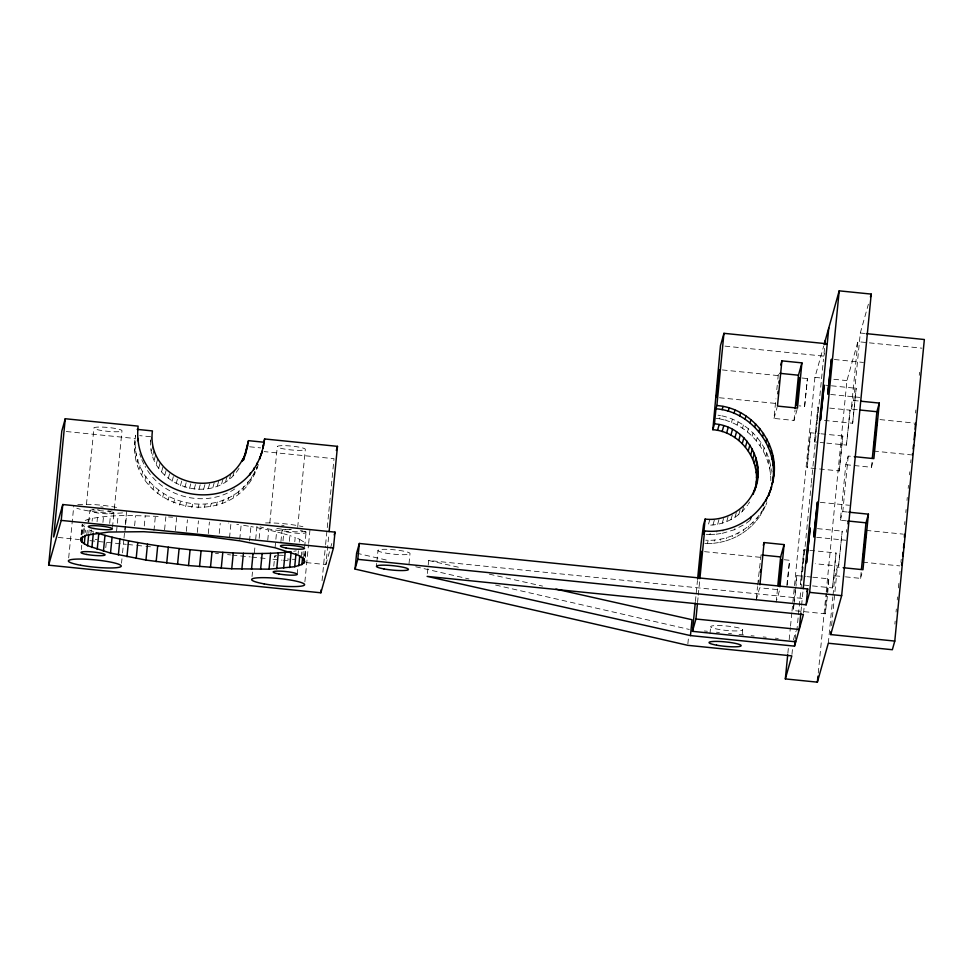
<?xml version="1.0" encoding="UTF-8"?>
<svg xmlns="http://www.w3.org/2000/svg" width="973" height="973" viewBox="0 0 973 973"><rect width="100%" height="100%" fill="white"/><g stroke="black" fill="none" stroke-linecap="round" stroke-linejoin="round"><path stroke-width="0.73" stroke-dasharray="4.87 3.65" d="M784.262 559.743L789.602 560.29L787.242 585.272M827.403 596.242L825.262 613.781L793.117 610.545L796.656 575.615L805.51 576.478M796.778 575.59L796.036 586.257M809.852 550.329L836.05 552.992L832.523 587.923L800.378 584.7L803.917 549.757L808.393 550.183M804.61 406.361L807.42 378.57L804.61 406.361L799.186 405.838M804.026 549.745L800.487 584.676M815.861 468.597L807.128 467.709L808.745 448.006L810.667 432.778L819.509 433.642M810.777 432.754L807.128 467.709M814.389 441.864L818.038 406.896L814.498 441.839L818.755 442.301M825.14 613.793L826.77 594.102M812.783 577.22L828.801 578.838L827.78 592.46M832.402 587.947L836.05 552.992M839.261 470.944L842.8 436.001L839.261 470.944L817.32 468.743M838.544 566.104L842.192 531.136L838.653 566.079L815.24 563.732M846.413 445.111L850.061 410.156L846.522 445.087L826.028 443.043M852.652 423.243L856.191 388.3L852.652 423.243L821.978 420.154M258.332 464.559C235.624 537.157 122.233 510.18 135.575 435.211C127.706 505.279 229.555 532.085 257.03 467.076M238.993 468.366C213.269 509.524 144.405 484.931 150.779 436.755L139.723 435.636M758.794 582.511L758.989 579.932M786.816 585.357L789.602 560.29M846.303 532.231L846.534 529.592M68.682 557.882L73.766 506.082M81.112 534.724L82.097 524.629M81.379 534.822L82.364 524.727L85.831 528.071L85.405 532.401M81.927 534.736L82.912 524.642M81.331 549.55L81.756 545.233M82.863 533.569L83.569 526.357M86.463 504.342L93.955 427.986M83.958 533.435L84.797 524.775M86.743 535.15L87.315 529.373M88.02 522.16L88.3 519.278C111.713 513.951 136.062 515.726 159.864 516.444M88.762 522.148L89.893 510.606M88.859 532.73L89.151 529.847M90.842 534.128L91.267 529.799M92.119 521.139L92.399 518.256M97.057 521.723L97.482 517.393M102.931 522.465L103.491 516.687M105.777 547.665L106.337 541.888M109.681 523.377L110.387 516.164M112.491 527.475L113.914 513.051M114.34 508.684L121.978 430.832A14.084 1.934 5.6 0 0 101.423 427.062A14.084 1.934 5.6 0 0 100.499 430.334A14.084 1.934 5.6 0 0 121.978 430.832M116.529 531.684L118.086 515.812M121.528 563.233L121.966 558.794M122.549 552.883L123.851 539.565M123.997 538.081L125.152 526.235M125.298 524.763L126.612 511.445M124.958 531.513L126.514 515.641M134.602 525.748L135.6 515.654M144.259 525.943L145.245 515.836M153.953 530.638L155.364 516.213M164.595 529.75L165.86 516.76M175.359 530.467L176.636 517.49M186.305 531.355L187.436 519.813M197.312 532.401L198.443 520.859M208.283 533.581L209.414 522.039M219.241 533.459L220.226 523.365M229.531 537.789L230.942 523.365L228.302 523M239.747 539.346L241.158 524.921L236.78 524.252M249.514 540.988L250.925 526.563L241.158 524.921M252.031 576.478L252.469 572.039M254.354 552.798L255.084 545.403M255.668 539.48L257.115 524.678M259.159 538.385L260.144 528.278L250.925 526.563M267.745 540.161L268.73 530.066L260.144 528.278M269.813 522.951L277.305 446.583M275.043 547.763L276.6 531.89L268.73 530.066M273.766 566.164L274.763 556.057M280.917 541.645L282.048 530.103M282.973 540.952L283.678 533.739L276.6 531.89M289.334 541.365L289.893 535.6L283.678 533.739M294.77 541.779L295.196 537.449L289.893 535.6M297.689 527.281L305.327 449.429A14.084 1.934 5.6 0 0 284.773 445.658A14.084 1.934 5.6 0 0 283.848 448.93A14.084 1.934 5.6 0 0 305.327 449.429M297.969 555.133L298.383 550.803M299.234 542.156L299.514 539.261L295.196 537.449M297.227 574.374L297.787 568.597M301.277 556.909L301.837 551.144M302.871 554.428L303.162 551.545M304.646 546.972L306.069 532.535M303.54 558.624L304.257 551.411M304.622 556.009L305.181 550.244M305.169 555.936L305.595 551.606M305.291 557.468L305.996 550.256M304.877 581.842L308.502 544.844M308.648 543.36L309.961 530.042M322.051 580.735L325.456 546.072M325.602 544.564L328.704 512.929M328.85 511.421L334.019 458.684L264.133 451.594M306.227 562.589L325.894 564.583L328.825 534.651M376.429 566.237L376.709 563.355M376.855 561.908L377.986 550.365M409.025 563.72L410.01 553.613A16.103 2.214 5.6 0 0 386.524 549.307A16.103 2.214 5.6 0 0 385.466 553.053A16.103 2.214 5.6 0 0 410.01 553.613M427.39 573.498L428.667 560.509L804.963 598.687M687.862 643.871L688.58 636.658M695.403 601.484L697.446 580.577M697.544 602.591L698.128 596.619M698.273 595.123L699.745 580.188M709.962 633.824L710.667 626.612M742.265 634.189L742.691 629.859A16.103 2.214 5.6 0 0 719.193 625.554A16.103 2.214 5.6 0 0 718.147 629.3A16.103 2.214 5.6 0 0 742.691 629.859M756.325 598.626L757.517 586.561M757.663 585.053L761.385 552.165M797.094 409.475L794.017 420.445L773.997 418.414L775.919 398.808M776.807 389.759L777.257 385.235M777.841 379.202L778.436 373.182M776.199 602.165L777.67 587.084M794.017 420.445L795.05 409.888M787.85 653.284L788.446 647.252M789.188 639.711L790.368 627.646M790.514 626.15L791.852 612.576M791.998 611.068L814.912 377.366L823.73 345.974M791.949 654.428L792.521 648.663M795.257 638.933L795.671 634.603M796.802 631.234L798.274 616.116M798.432 614.608L800.803 590.429M800.949 588.908L811.178 484.615M811.324 483.107L817.247 422.647M817.393 421.139L823.474 359.159M724.982 346.12L823.766 356.142L824.618 347.483M800.998 611.348L801.448 606.811M801.594 605.303L803.078 590.185M803.552 613.112L804.124 607.347M818.257 673.121L826.089 593.202M826.235 591.693L846.936 380.613L857.87 341.681L921.918 348.176M828.303 643.226L832.852 596.753M833.01 595.257L834.919 575.773L837.339 567.125L843.372 567.733M846.388 520.835L840.356 520.227L845.805 464.68L848.237 456.021L852.762 456.483M857.286 409.742L851.253 409.122L857.87 341.681M831.611 625.578L837.339 567.125M840.356 520.227L842.788 511.567L848.237 456.021M851.253 409.122L853.686 400.475L860.302 333.021L868.39 304.184M845.464 576.843L860.533 578.376L861.129 572.367M845.805 464.68L871.431 467.271L872.015 461.275M894.868 624.094L895.16 621.078M896.048 612.029L896.34 609.013M897.228 599.964L897.532 596.948M898.42 587.911L898.857 583.386M899.745 574.338L900.037 571.321M900.925 562.272L901.229 559.256M904.622 524.581L904.914 521.564M905.802 512.516L906.106 509.499M906.994 500.45L907.286 497.446M908.174 488.397L908.466 485.381M909.5 474.824L909.804 471.808M910.679 462.759L910.983 459.743M915.569 413.002L915.861 409.986M919.254 375.31L919.558 372.294M795.61 590.696L794.357 602.396M826.928 592.618L828.801 578.838M794.211 603.734L793.117 610.545M134.359 444.637L135.271 441.389M134.675 450.803L135.588 447.568M135.6 456.933L136.512 453.686M137.12 462.929L138.032 459.694M139.224 468.767L140.136 465.52M150.56 441.438L151.788 437.059M141.9 474.362L142.812 471.127M151.496 450.779L152.725 446.4M145.111 479.677L146.023 476.442M152.652 455.34L153.88 450.961M154.257 459.779L155.899 453.929M148.833 484.663L149.745 481.416M156.288 464.024L157.93 458.186M158.721 468.062L160.363 462.224M153.029 489.261L153.941 486.014M161.554 471.844L163.196 466.006M157.662 493.433L158.575 490.185M164.741 475.335L166.371 469.497M162.673 497.13L163.586 493.895M168.256 478.509L169.886 472.671M172.063 481.319L173.693 475.481M168.025 500.329L168.937 497.094M176.125 483.751L177.767 477.913M173.668 503.005L174.581 499.757M180.406 485.77L182.048 479.932M179.543 505.109L180.455 501.861M184.87 487.376L186.512 481.538M189.467 488.531L191.109 482.693M185.588 506.629L186.5 503.382M194.15 489.237L195.792 483.399M191.766 507.565L192.678 504.318M198.881 489.492L200.523 483.642M197.993 507.894L198.906 504.646M203.612 489.273L205.254 483.435M208.295 488.604L209.937 482.766M204.221 507.614L205.133 504.367M212.892 487.485L214.534 481.635M210.387 506.726L211.299 503.479M217.344 485.916L218.986 480.078M221.625 483.922L223.267 478.084M216.432 505.242L217.344 501.995M225.687 481.526L227.329 475.688M222.306 503.187L223.218 499.94M229.494 478.74L230.723 474.362M232.997 475.602L234.639 469.764M227.937 500.56L228.85 497.312M233.289 497.398L234.201 494.162M238.288 493.737L239.2 490.489M242.909 489.601L243.822 486.354M247.081 485.041L247.993 481.793M250.791 480.078L251.703 476.843M253.989 474.788L254.902 471.54M256.653 469.205L257.261 467.052M325.894 564.583L332.231 542.01M715.873 418.244L719.57 418.804L720.482 415.556C747.203 420.591 768.986 444.235 771.407 471.382M770.811 480.808C771.09 453.564 751.715 427.913 725.627 420.324L726.539 417.089M731.501 422.44L732.414 419.193M709.876 519.339L708.235 525.177C723.596 525.274 738.823 517.648 747.629 504.999M737.145 425.104L738.057 421.856M704.853 543.445L707.347 543.579L708.247 540.331C731.927 540.587 755.194 526.502 765.313 504.999M706.155 534.299L709.889 534.493L710.801 531.246M712.966 524.97L714.608 519.132M742.496 428.302L743.408 425.055M717.648 524.301L719.29 518.451M707.347 543.579L713.574 543.299L714.486 540.051M709.889 534.493L716.116 534.213L717.028 530.966M747.507 432L748.419 428.752M722.246 523.17L723.876 517.332M713.574 543.299L719.74 542.411L720.652 539.176M716.116 534.213L722.294 533.326L723.194 530.09M726.697 521.601L728.339 515.763M752.141 436.172L753.053 432.924M730.978 519.618L732.62 513.768M719.74 542.411L725.785 540.939L726.697 537.692M756.325 440.769L757.237 437.522M735.041 517.21L736.67 511.372M725.785 540.939L731.66 538.872L732.56 535.636M722.294 533.326L734.201 529.786L735.114 526.551M738.835 514.437L740.064 510.047M760.047 445.756L760.959 442.508M742.338 511.287L743.567 506.909M731.66 538.872L737.291 536.257L738.203 533.009M763.27 451.071L764.182 447.823M773.997 418.414L777.074 407.444M737.291 536.257L742.63 533.095L743.542 529.847M765.933 456.665L766.846 453.43M742.63 533.095L747.641 529.434L748.553 526.186M768.05 462.503L768.962 459.256M747.641 529.434L752.251 525.298L753.163 522.051M769.57 468.5L770.482 465.264M752.251 525.298L756.435 520.725L757.347 517.478M770.494 474.629L771.103 472.464M756.435 520.725L760.144 515.775L761.056 512.528M760.144 515.775L764.255 507.237M763.343 510.484L766.615 502.737M823.766 356.142L824.545 353.394M756.179 600.134L759.645 587.801L779.665 589.833L776.965 599.429M793.372 640.003L795.707 631.659M871.431 467.271L873.049 461.506M860.533 578.376L862.565 571.163M766.006 504.902L766.846 502.579M748.334 504.063L749.551 502.056M750.183 520.348L745.184 524.009L734.201 529.786M234.773 488.945C205.473 508.551 161.603 497.483 145.099 466.347M85.223 520.446L88.3 519.278M293.724 551.29L296.266 550.852M705.766 540.21L708.247 540.331M168.56 516.943L172.598 517.21M860.302 333.021L864.766 333.471M834.335 359.499L863.452 362.455M814.912 377.366L822.185 378.108M833.837 379.288L846.936 380.613M722.355 369.935L777.901 375.578M802.08 378.023L807.42 378.57M825.627 385.199L829.993 385.649M831.453 385.795L856.191 388.3M830.687 394.454L859.804 397.41M853.686 400.475L858.21 400.937M829.677 408.088L850.061 410.156M719.448 397.75L776.49 403.527M879.981 419.582L913.975 423.036M820.969 433.788L842.8 436.001M820.203 442.447L824.569 442.897M873.705 451.071L910.655 454.817M820.336 502.336L849.453 505.291M249.623 446.777L260.691 447.908M66.261 431.513L134.663 438.458M842.788 511.567L847.313 512.029M866.14 530.382L903.09 534.128M817.442 528.631L842.192 531.136M816.675 537.291L845.792 540.246M862.808 562.163L899.77 565.909M704.537 551.655L760.083 557.298M834.919 575.773L843.956 576.685M806.958 576.624L811.324 577.062M58.21 537.437L79.372 539.577M89.966 540.66L126.259 544.333M127.767 544.491L135.332 545.257M136.852 545.415L144.405 546.181M145.926 546.327L150.462 546.79M215.483 553.394L218.511 553.698M227.585 554.61L230.613 554.926M232.121 555.072L250.268 556.921M251.788 557.067L266.906 558.599M272.963 559.22L282.036 560.144M283.544 560.29L288.081 560.752M704.367 630.978L707.383 631.282M716.432 632.207L719.448 632.511M728.497 633.423L731.526 633.727M739.066 634.493L743.591 634.955M751.132 635.722L754.148 636.026M763.197 636.95L766.213 637.254M775.262 638.166L778.278 638.47M718.013 415.191L720.482 415.556M428.667 560.509L461.214 567.831M489.322 574.155L542.581 586.123M356.605 553.199L389.127 560.655M415.751 566.76L468.974 578.959M495.585 585.053L689.285 629.446M719.57 418.804L725.627 420.324M90.234 530.297L93.469 531.672M299.514 539.261L305.096 542.752M141.778 459.682L144.454 465.276M139.674 453.844L140.939 457.346M97.276 539.674A12.077 1.654 5.6 0 1 95.196 539.516M112.527 512.078A12.077 1.654 5.6 0 1 106.568 513.817A12.077 1.654 5.6 0 1 90.453 511.239A12.077 1.654 5.6 0 1 99.234 509.949M108.295 511.032A12.077 1.654 5.6 0 1 110.715 511.543M304.683 531.562A12.077 1.654 5.6 0 1 298.723 533.313A12.077 1.654 5.6 0 1 282.62 530.735A12.077 1.654 5.6 0 1 291.389 529.446M300.45 530.528A12.077 1.654 5.6 0 1 302.871 531.039M294.941 559.293A12.077 1.654 5.6 0 1 292.374 559.293M289.431 559.159A12.077 1.654 5.6 0 1 287.363 559.001M276.137 557.043A12.077 1.654 5.6 0 1 276.6 555.413M278.594 555.279A12.077 1.654 5.6 0 1 284.104 555.401M122.562 512.868A26.563 3.649 5.6 0 1 76.806 508.222M77.804 504.659A26.563 3.649 5.6 0 1 119.582 508.137M305.911 531.465A26.563 3.649 5.6 0 1 260.156 526.819M265.556 522.939A26.563 3.649 5.6 0 1 302.931 526.734M112.053 510.934A14.084 1.934 5.6 0 1 92.715 509.694M100.718 506.872A14.084 1.934 5.6 0 1 103.15 507.14M290.076 529.713A14.084 1.934 5.6 0 1 276.064 528.29M281.623 525.25A14.084 1.934 5.6 0 1 284.067 525.469"/><path stroke-width="1.46" d="M754.379 491.389C763.744 463.61 741.925 431.72 712.844 429.701L720.482 345.658L723.948 333.325L827.232 343.81M754.78 489.93C766.906 461.372 745.537 425.931 714.474 423.863L712.844 429.701M715.958 408.782L716.87 405.546C753.99 408.161 782.839 448.042 772.148 484.007C780.139 448.675 751.922 411.433 715.958 408.782L714.474 423.863M698.638 578.23L701.533 551.35L698.906 578.181M778.704 586.354L781.599 559.475L778.972 586.305M904.44 537.424L904.464 534.299M915.447 424.252L915.106 429.263M778.911 383.155L779.093 381.051M903.516 548.006L903.893 543.968M914.79 432.876L914.121 439.699M65.264 418.731L53.673 536.974L62.783 504.525L335.004 532.134L333.447 548.006L320.871 592.788L48.65 565.179L61.798 431.063L65.264 418.731L138.117 426.125C130.2 500.536 240.866 522.927 262.211 451.058L259.621 458.964M48.65 565.179L61.226 520.397L62.783 504.525M80.808 540.599L81.647 537.631L86.743 535.15L108.83 532.036L143.688 531.708L197.032 535.284L239.601 540.793L275.043 547.763L297.969 555.133L303.54 558.624L304.865 561.798L301.885 564.535L294.71 566.724L269.034 569.181L231.744 568.767L188.531 565.568L145.95 560.071L110.508 553.09L87.594 545.719L82.012 542.229L80.808 540.599L81.087 537.704M82.012 542.229L82.571 536.451M84.274 543.943L85.125 535.284M87.594 545.719L88.725 534.177M91.912 547.531L93.335 533.107M97.215 549.38L98.772 533.508L96.12 532.596M103.43 551.241L104.987 535.369L98.772 533.508M110.508 553.09L112.065 537.218L104.987 535.369M118.378 554.914L119.934 539.042L112.065 537.218M126.964 556.702L128.521 540.83L119.934 539.042M136.184 558.417L137.74 542.545L128.521 540.83M145.95 560.071L147.507 544.199L137.74 542.545M156.167 561.616L157.723 545.744L147.507 544.199M166.736 563.063L168.293 547.191L157.723 545.744M177.56 564.376L179.117 548.517L168.293 547.191M188.531 565.568L190.088 549.696L179.117 548.517M199.538 566.614L201.095 550.742C231.027 553.041 261.263 555.145 291.182 551.727L289.626 567.587M210.472 567.502L212.029 551.63M221.248 568.22L222.805 552.348M231.744 568.767L233.301 552.895M241.863 569.144L243.42 553.272M251.521 569.339L253.077 553.467M260.606 569.351L262.163 553.479M269.034 569.181L270.591 553.309M276.733 568.828L278.29 552.956M283.617 568.293L285.174 552.421M294.71 566.724L295.987 553.746M298.808 565.702L299.793 555.607M301.885 564.535L302.591 557.322M303.917 563.221L304.342 558.903M320.871 592.788L321.163 589.772M329.117 531.659L337.485 446.352L264.62 438.957L262.807 448.322L264.62 438.957M355.048 569.071L356.605 553.199L359.341 543.469L807.699 588.957L806.143 604.829L357.784 559.341L355.048 569.071L687.729 645.318L791.815 655.875L785.345 678.911L817.369 682.158L828.303 643.226L892.35 649.721L894.783 641.073L924.35 339.516L866.262 333.63M357.784 559.341L359.341 543.469M690.465 635.588L427.111 576.381L803.406 614.559L794.54 646.145L690.465 635.588L692.022 619.716L555.899 589.115M795.756 641.815L692.472 631.343L695.257 602.968M697.605 579.081L701.107 543.25L703.503 524.934L705.145 519.096C727.245 521.698 749.83 506.994 756.009 485.551M705.145 519.096L703.661 534.165L704.574 530.917C733.678 534.359 763.416 514.997 771.553 486.755L768.548 495.816L769.461 492.569M692.472 631.343L695.938 619.01L697.398 604.075M699.891 578.692L704.574 530.917M716.87 405.546L723.948 333.325M759.937 584.785L764.073 542.569L784.092 544.6L779.957 586.816M781.891 360.849L777.463 406.082L797.483 408.113L801.91 362.88L781.891 360.849L780.747 364.96M777.828 585.576L780.638 556.933L784.092 544.6M795.196 408.38L798.456 375.213L801.91 362.88M785.345 678.911L787.704 654.793M794.54 646.145L795.111 640.368M824.897 344.6L825.323 340.27M800.852 612.856L799.222 629.482L695.938 619.01M803.224 588.677L828.789 327.937M806.143 604.829L809.633 592.387L839.2 290.842L871.224 294.089L841.657 595.634L830.735 634.578L894.783 641.073M817.369 682.158L817.965 676.138M830.735 634.578L831.027 631.574M861.421 569.363L865.982 522.829L868.415 514.17L848.821 512.187M872.307 458.271L876.88 411.725L879.3 403.077L861.214 401.241M868.415 514.17L862.966 569.716L843.372 567.733M879.3 403.077L873.863 458.624L854.27 456.641M760.412 571.893L760.655 569.46M847.945 523.839L848.176 521.54M777.853 393.749L778.108 391.389M902.652 556.228L903.09 552.19M913.124 448.772L913.55 445.135M901.557 564.936L901.862 562.832M244.624 456.799L243.432 460.107L248.504 440.66L263.707 442.204M915.143 424.301L915.35 423.206M912.455 453.844L912.139 454.963M261.299 454.306L263.719 445.075M770.652 490.003L773.061 480.759M137.534 440.647L138.142 438.482M242.241 461.433L245.074 454.269M248.504 440.66L245.026 455.692L247.811 445.306M249.939 474.873L250.548 472.708M253.649 469.91L254.257 467.758M256.848 464.62L257.456 462.455M259.511 459.037L260.119 456.884M336.33 450.463L337.485 446.352M334.213 534.955L335.004 532.134M722.124 409.718L723.036 406.471M717.527 430.407L719.169 424.569M722.124 431.574L723.766 425.736M728.181 411.238L729.093 408.003M726.588 433.167L728.218 427.329M734.056 413.355L734.968 410.107M730.869 435.199L732.511 429.348M739.699 416.018L740.599 412.771M734.931 437.619L736.573 431.781M738.738 440.441L740.38 434.59M745.05 419.217L745.963 415.97M742.253 443.603L743.895 437.765M750.061 422.914L750.974 419.667M745.44 447.094L747.082 441.256M754.683 427.086L755.595 423.839M748.261 450.876L749.903 445.038M750.706 454.914L752.348 449.076M758.879 431.684L759.791 428.436M752.737 459.171L754.379 453.333M754.343 463.598L755.972 457.76M762.601 436.67L763.513 433.423M755.498 468.159L757.14 462.321M756.191 472.805L757.833 466.967M765.812 441.985L766.724 438.738M756.435 477.5L758.076 471.662M756.203 482.194L757.845 476.356M753.199 494.345L754.428 489.966M755.522 486.841L757.164 480.99M768.488 447.58L769.4 444.345M750.487 519.266L751.095 517.101M770.604 453.418L771.504 450.171M772.124 459.414L773.036 456.179M773.049 465.544L773.961 462.297M763.002 505.607L763.61 503.442M773.365 471.723L774.265 468.475M765.897 501.399L766.809 498.152M773.061 477.889L773.973 474.654M763.306 545.306L764.073 542.569M824.119 344.551L839.2 290.842M870.421 296.972L871.224 294.089M806.921 591.73L807.699 588.957M243.055 458.514C220.299 504.257 145.792 481.611 152.42 430.917L137.205 429.373M190.088 549.696L201.095 550.742M779.86 373.328L798.456 375.213M860.302 410.047L876.88 411.725M847.897 520.993L865.982 522.829M762.041 555.048L780.638 556.933M809.633 592.387L841.657 595.634M61.226 520.397L333.447 548.006M716.456 396.51L716.444 397.446L719.351 369.631L716.456 396.51M796.522 404.634L796.51 405.559L799.417 377.755L796.522 404.634M806.52 561.676L806.508 562.844L810.168 527.889L806.52 561.676M813.781 535.831L813.769 536.999L817.417 502.044L813.781 535.831M820.531 418.84L820.519 420.008L824.167 385.053L820.531 418.84M827.78 392.995L827.78 394.162L831.429 359.207L827.78 392.995M862.82 561.093L862.808 562.163L866.14 530.382L862.82 561.093M873.718 450L873.705 451.071L877.026 419.29L873.718 450M716.59 645.172A16.103 2.214 5.6 0 0 741.134 645.731A16.103 2.214 5.6 0 0 717.636 641.414A16.103 2.214 5.6 0 0 716.59 645.172M383.909 568.925A16.103 2.214 5.6 0 0 408.453 569.485A16.103 2.214 5.6 0 0 384.967 565.179A16.103 2.214 5.6 0 0 383.909 568.925M93.943 528.497A12.077 1.654 5.6 0 0 112.357 528.923A12.077 1.654 5.6 0 0 94.734 525.688A12.077 1.654 5.6 0 0 93.943 528.497M86.658 554.452A12.077 1.654 5.6 0 0 105.06 554.878A12.077 1.654 5.6 0 0 87.448 551.642A12.077 1.654 5.6 0 0 86.658 554.452M278.813 573.948A12.077 1.654 5.6 0 0 297.227 574.374A12.077 1.654 5.6 0 0 279.604 571.139A12.077 1.654 5.6 0 0 278.813 573.948M286.098 547.994A12.077 1.654 5.6 0 0 304.513 548.407A12.077 1.654 5.6 0 0 286.889 545.184A12.077 1.654 5.6 0 0 286.098 547.994M80.735 565.264A26.563 3.649 5.6 0 0 121.236 566.201A26.563 3.649 5.6 0 0 82.474 559.086A26.563 3.649 5.6 0 0 80.735 565.264M264.084 583.873A26.563 3.649 5.6 0 0 304.585 584.797A26.563 3.649 5.6 0 0 265.824 577.682A26.563 3.649 5.6 0 0 264.084 583.873"/></g></svg>
